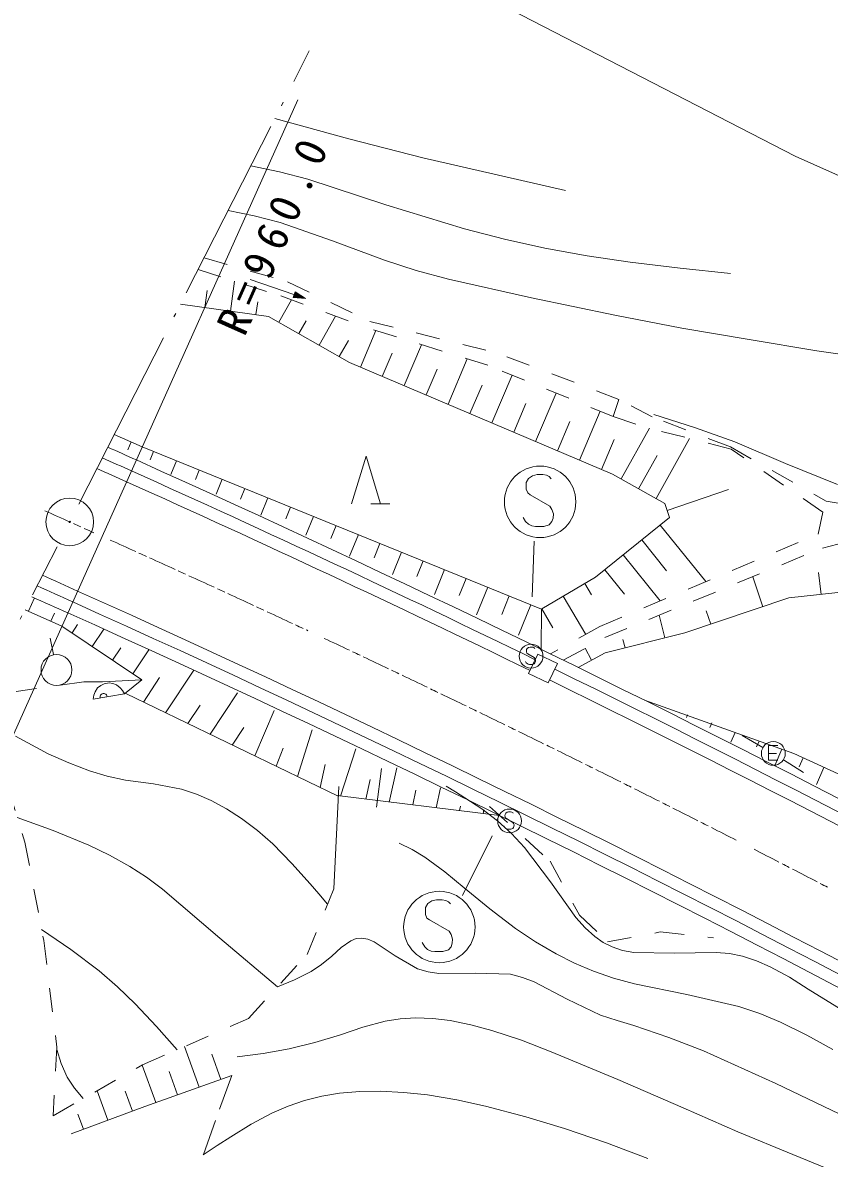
# Model space of a CAD drawing. Units: millimetres, scale not verified. Extents: x 40000 to 680000, y 20000 to 380000.
# Drawn here: x 262614 to 296304, y 289814 to 337245 of the extents above; entities that cross this region are included whole.
import ezdxf

# ---------------------------------------------------------------- set-up
doc = ezdxf.new("R2010")
doc.units = ezdxf.units.MM
doc.header["$LTSCALE"] = 1000
for name, pattern in [('USER1', [9.899999, 7.790164, -0.97377, 0.162295, -0.97377]), ('USER3', [1.799999, 1.416393, -0.177049, 0.029508, -0.177049]), ('USER4', [2, 1.5, -0.5]), ('USER7', [2, 1, -1])]:
    doc.linetypes.add(name, pattern=pattern)
for name, color, linetype, lineweight in [('S-BGD', 7, 'Continuous', 13), ('S-BGD-HTXT', 6, 'Continuous', 13), ('S-BMK-SRVR', 3, 'Continuous', 13)]:
    doc.layers.add(name, color=color, linetype=linetype, lineweight=lineweight)
doc.styles.add('ＭＳ ゴシック', font='')
doc.styles.get('ＭＳ ゴシック').set_extended_font_data('MS Gothic')

msp = doc.modelspace()

# ---------------------------------------------------------------- linework, layer by layer
at = {"layer": 'S-BGD'}
for p, q in [((273148, 333239), (276232, 332390)), ((276232, 332390), (279330, 331600)), ((279330, 331600), (282301, 330913)), ((272146, 331270), (273334, 331018)), ((273334, 331018), (274519, 330704)), ((274519, 330704), (277779, 329641)), ((282301, 330913), (285286, 330241)), ((272288, 329173), (271194, 329399)), ((277779, 329641), (281062, 328633)), ((273367, 328895), (272288, 329173)), ((275556, 328138), (273367, 328895)), ((281062, 328633), (282738, 328203)), ((277721, 327326), (275556, 328138)), ((282738, 328203), (284426, 327832)), ((284426, 327832), (286196, 327512)), ((279054, 326900), (277721, 327326)), ((286196, 327512), (287985, 327250)), ((280404, 326532), (279054, 326900)), ((287985, 327250), (290081, 326996)), ((290081, 326996), (292181, 326770)), ((271289, 325200), (271464, 326449)), ((272118, 326513), (274423, 325727)), ((283868, 325752), (280404, 326532)), ((270224, 325349), (270324, 326064)), ((273990, 326007), (273909, 325770)), ((273927, 325784), (273995, 325985)), ((273951, 325795), (274007, 325961)), ((273974, 325807), (274019, 325937)), ((274423, 325727), (273990, 326007)), ((273995, 325985), (274373, 325744)), ((273998, 325819), (274030, 325913)), ((274007, 325961), (274326, 325760)), ((274019, 325937), (274278, 325776)), ((274022, 325831), (274042, 325890)), ((274030, 325913), (274230, 325793)), ((274042, 325890), (274182, 325809)), ((274046, 325842), (274054, 325866)), ((274054, 325866), (274134, 325825)), ((272887, 324977), (269206, 325491)), ((272355, 325051), (272429, 325585)), ((273309, 324737), (273841, 325671)), ((273909, 325770), (274423, 325727)), ((274374, 325744), (273927, 325784)), ((274326, 325760), (273951, 325795)), ((274278, 325776), (273974, 325807)), ((274230, 325793), (273998, 325819)), ((274182, 325809), (274022, 325831)), ((274134, 325825), (274046, 325842)), ((274050, 325854), (274134, 325825)), ((287344, 325031), (283868, 325752)), ((276260, 323057), (272887, 324977)), ((274995, 323777), (275686, 324991)), ((287345, 325031), (290147, 324492)), ((274152, 324257), (274458, 324794)), ((290147, 324492), (292963, 324012)), ((275838, 323297), (276224, 323974)), ((276718, 322863), (277365, 324386)), ((292963, 324012), (295790, 323537)), ((278548, 322085), (279275, 323796)), ((295790, 323537), (298635, 323120)), ((276260, 323057), (287243, 318391)), ((277633, 322474), (278045, 323444)), ((280379, 321307), (281185, 323206)), ((279463, 321696), (279923, 322779)), ((281294, 320919), (281800, 322109)), ((282209, 320530), (283057, 322526)), ((284039, 319752), (284898, 321772)), ((283124, 320141), (283636, 321346)), ((287271, 320800), (287512, 321514)), ((285870, 318974), (286738, 321018)), ((288972, 320883), (290680, 320337)), ((284955, 319363), (285473, 320582)), ((287608, 318188), (288790, 320308)), ((290680, 320337), (292360, 319737)), ((267608, 319528), (266436, 320048)), ((267148, 319732), (267003, 319405)), ((286785, 318586), (287315, 319833)), ((289067, 317374), (290464, 319878)), ((292360, 319737), (294475, 318827)), ((284290, 312754), (267608, 319528)), ((268084, 319335), (267944, 318989)), ((269037, 318948), (268805, 318375)), ((276345, 317148), (276955, 319143)), ((276955, 319143), (277565, 317148)), ((288338, 317781), (289111, 319168)), ((294475, 318827), (296642, 317962)), ((269990, 318561), (269831, 318169)), ((283911, 318319), (283746, 318207)), ((284106, 318372), (283911, 318319)), ((284339, 318372), (284106, 318372)), ((284496, 318342), (284339, 318372)), ((284609, 318289), (284496, 318342)), ((284691, 318199), (284609, 318289)), ((289432, 317170), (287243, 318391)), ((270943, 318174), (270692, 317555)), ((283649, 318042), (283641, 317869)), ((283641, 317869), (283649, 317757)), ((283746, 318207), (283649, 318042)), ((271896, 317787), (271718, 317349)), ((272849, 317400), (272556, 316677)), ((283649, 317757), (283709, 317607)), ((283709, 317607), (283814, 317524)), ((283814, 317524), (284631, 317052)), ((289534, 316873), (292101, 317747)), ((273802, 317013), (273606, 316528)), ((277150, 317148), (277950, 317148)), ((284631, 317052), (284721, 316917)), ((284721, 316917), (284781, 316729)), ((289635, 316576), (289432, 317170)), ((274755, 316626), (274438, 315845)), ((283619, 316407), (283514, 316579)), ((283739, 316294), (283619, 316407)), ((284714, 316407), (284609, 316272)), ((284766, 316549), (284714, 316407)), ((284781, 316729), (284766, 316549)), ((286536, 314084), (289635, 316576)), ((275708, 316239), (275488, 315697)), ((283881, 316227), (283739, 316294)), ((284031, 316204), (283881, 316227)), ((284376, 316204), (284031, 316204)), ((284609, 316272), (284376, 316204)), ((289247, 316264), (291150, 313899)), ((276635, 315862), (276268, 314959)), ((277536, 315497), (277292, 314898)), ((283972, 315593), (283889, 313265)), ((288473, 315641), (289508, 314354)), ((278436, 315131), (278057, 314197)), ((287698, 315018), (289247, 313093)), ((279337, 314765), (279071, 314110)), ((280237, 314400), (279814, 313358)), ((281138, 314034), (280849, 313323)), ((284297, 312759), (286536, 314084)), ((286923, 314396), (287747, 313372)), ((293529, 312851), (293108, 314106)), ((295961, 313369), (295858, 314282)), ((282038, 313668), (281568, 312510)), ((286088, 313819), (286366, 313350)), ((262858, 312664), (263105, 313220)), ((282939, 313303), (282626, 312532)), ((285193, 313289), (286135, 311698)), ((294618, 313217), (290264, 311755)), ((297304, 313521), (294618, 313217)), ((264254, 312046), (262712, 312728)), ((263789, 312252), (263936, 312586)), ((283839, 312937), (283323, 311666)), ((284265, 311076), (284290, 312754)), ((284297, 312759), (284761, 311976)), ((291353, 312121), (291166, 312676)), ((264677, 311760), (264907, 312107)), ((289434, 311549), (289199, 312498)), ((267593, 309791), (264254, 312046)), ((265522, 311189), (266005, 311916)), ((290264, 311755), (286942, 310932)), ((263900, 310854), (263768, 311536)), ((283807, 311168), (283742, 311150)), ((283885, 311168), (283807, 311168)), ((283937, 311158), (283885, 311168)), ((283975, 311140), (283937, 311158)), ((287773, 311138), (287686, 311488)), ((266368, 310618), (266714, 311139)), ((267214, 310047), (267882, 311054)), ((283655, 311058), (283652, 311000)), ((283652, 311000), (283655, 310963)), ((283687, 311113), (283655, 311058)), ((283655, 310963), (283675, 310913)), ((283675, 310913), (283710, 310885)), ((283742, 311150), (283687, 311113)), ((283710, 310885), (283982, 310728)), ((283746, 310056), (284136, 310867)), ((284002, 311110), (283975, 311140)), ((283982, 310728), (284012, 310683)), ((284012, 310683), (284032, 310620)), ((284136, 310867), (284947, 310477)), ((286942, 310932), (285813, 310318)), ((286378, 310625), (286110, 311118)), ((268584, 308420), (269768, 310205)), ((283645, 310513), (283610, 310570)), ((283685, 310475), (283645, 310513)), ((283732, 310453), (283685, 310475)), ((283782, 310445), (283732, 310453)), ((283897, 310445), (283782, 310445)), ((283975, 310468), (283897, 310445)), ((284010, 310513), (283975, 310468)), ((284027, 310560), (284010, 310513)), ((284032, 310620), (284027, 310560)), ((284947, 310477), (284557, 309666)), ((265941, 309714), (267593, 309791)), ((266863, 309212), (267593, 309791)), ((267657, 308869), (268334, 309890)), ((284557, 309666), (283746, 310056)), ((265638, 309293), (265584, 309153)), ((265741, 309458), (265638, 309293)), ((265872, 309561), (265741, 309458)), ((266017, 309635), (265872, 309561)), ((266220, 309669), (266017, 309635)), ((266381, 309645), (266220, 309669)), ((266538, 309591), (266381, 309645)), ((266689, 309469), (266538, 309591)), ((266789, 309354), (266689, 309469)), ((266863, 309212), (266789, 309354)), ((270439, 307524), (271588, 309256)), ((266863, 309212), (265557, 308994)), ((265584, 309153), (265557, 308994)), ((275793, 304937), (266925, 309222)), ((294820, 306720), (288581, 308950)), ((269512, 307972), (270025, 308746)), ((272306, 306622), (273114, 308521)), ((290389, 308336), (290341, 308226)), ((291393, 307995), (291309, 307801)), ((262311, 307439), (263680, 306714)), ((271367, 307076), (271851, 307806)), ((274097, 305757), (274699, 307706)), ((292372, 307595), (292196, 307188)), ((293534, 306976), (292667, 307475)), ((273196, 306192), (273495, 306947)), ((275889, 304945), (276526, 306917)), ((293369, 307239), (293268, 307004)), ((294162, 307051), (293772, 307051)), ((293772, 307051), (293772, 306441)), ((294319, 306899), (294040, 306253)), ((263680, 306714), (264536, 306325)), ((293772, 306726), (294102, 306726)), ((293772, 306441), (294162, 306441)), ((294389, 306458), (295234, 305923)), ((303478, 302733), (294820, 306720)), ((295207, 306542), (295045, 306168)), ((264536, 306325), (265408, 305994)), ((265408, 305994), (266147, 305773)), ((275034, 305304), (275246, 306264)), ((277606, 306098), (277397, 304476)), ((277922, 304695), (278237, 306122)), ((296076, 306142), (295766, 305423)), ((266147, 305773), (266912, 305609)), ((266912, 305609), (268078, 305450)), ((276941, 304814), (277121, 305630)), ((268078, 305450), (269245, 305229)), ((269245, 305229), (269872, 305024)), ((269872, 305024), (270481, 304762)), ((275605, 301069), (275813, 305348)), ((278903, 304575), (279040, 305195)), ((279884, 304456), (280066, 305282)), ((280692, 305116), (280295, 305354)), ((281086, 304875), (280692, 305116)), ((270481, 304762), (271129, 304414)), ((282531, 304133), (275746, 304960)), ((280865, 304336), (280906, 304520)), ((281786, 304413), (281086, 304875)), ((262385, 304052), (263890, 303502)), ((271129, 304414), (271756, 304009)), ((282444, 303907), (281786, 304413)), ((281846, 304217), (281878, 304363)), ((282760, 304174), (282757, 304117)), ((282757, 304117), (282760, 304079)), ((282792, 304229), (282760, 304174)), ((282760, 304079), (282780, 304029)), ((282847, 304267), (282792, 304229)), ((282912, 304284), (282847, 304267)), ((282990, 304284), (282912, 304284)), ((283042, 304274), (282990, 304284)), ((283080, 304257), (283042, 304274)), ((283107, 304227), (283080, 304257)), ((271756, 304009), (272427, 303498)), ((283026, 303376), (282444, 303907)), ((282750, 303629), (282715, 303687)), ((282790, 303592), (282750, 303629)), ((282780, 304029), (282815, 304002)), ((282837, 303569), (282790, 303592)), ((282815, 304002), (283087, 303844)), ((282887, 303562), (282837, 303569)), ((283002, 303562), (282887, 303562)), ((283080, 303584), (283002, 303562)), ((283115, 303629), (283080, 303584)), ((283087, 303844), (283117, 303799)), ((283132, 303677), (283115, 303629)), ((283117, 303799), (283137, 303737)), ((283137, 303737), (283132, 303677)), ((263890, 303502), (265371, 302897)), ((272427, 303498), (273056, 302942)), ((280979, 300794), (282226, 303288)), ((283571, 302797), (283026, 303376)), ((265371, 302897), (266245, 302479)), ((273056, 302942), (273858, 302133)), ((278341, 302972), (278881, 302714)), ((278881, 302714), (279406, 302396)), ((284664, 301363), (283571, 302797)), ((266245, 302479), (267095, 302006)), ((279406, 302396), (280241, 301782)), ((267095, 302006), (267783, 301555)), ((273858, 302133), (274624, 301274)), ((280241, 301782), (281058, 301105)), ((267783, 301555), (268448, 301048)), ((274624, 301274), (274982, 300855)), ((285721, 299875), (284664, 301363)), ((268448, 301048), (270848, 299008)), ((274982, 300855), (275344, 300425)), ((281058, 301105), (282121, 300227)), ((279439, 300284), (279432, 300112)), ((279537, 300449), (279439, 300284)), ((279702, 300562), (279537, 300449)), ((279897, 300614), (279702, 300562)), ((280129, 300614), (279897, 300614)), ((280287, 300584), (280129, 300614)), ((280399, 300532), (280287, 300584)), ((280482, 300442), (280399, 300532)), ((279432, 300112), (279439, 299999)), ((279439, 299999), (279499, 299849)), ((279499, 299849), (279604, 299767)), ((282121, 300227), (283195, 299416)), ((286103, 299441), (285721, 299875)), ((263405, 299373), (264624, 298530)), ((279604, 299767), (280422, 299294)), ((280422, 299294), (280512, 299159)), ((283195, 299416), (284030, 298855)), ((286505, 299072), (286103, 299441)), ((270848, 299008), (273258, 296975)), ((275921, 298622), (276321, 298903)), ((276321, 298903), (276540, 298989)), ((276540, 298989), (276763, 299012)), ((276763, 299012), (277023, 298966)), ((277023, 298966), (277297, 298853)), ((277297, 298853), (278172, 298275)), ((279409, 298649), (279304, 298822)), ((280512, 299159), (280572, 298972)), ((280572, 298972), (280557, 298792)), ((284030, 298855), (284893, 298347)), ((286855, 298828), (286505, 299072)), ((287231, 298640), (286855, 298828)), ((264624, 298530), (265803, 297641)), ((275520, 298262), (275921, 298622)), ((279529, 298537), (279409, 298649)), ((279672, 298469), (279529, 298537)), ((279822, 298447), (279672, 298469)), ((280167, 298447), (279822, 298447)), ((280399, 298514), (280167, 298447)), ((280504, 298649), (280399, 298514)), ((280557, 298792), (280504, 298649)), ((284893, 298347), (285656, 297964)), ((287669, 298498), (287231, 298640)), ((288134, 298413), (287669, 298498)), ((289824, 298383), (288134, 298413)), ((291580, 298412), (289824, 298383)), ((292141, 298362), (291580, 298412)), ((292682, 298253), (292141, 298362)), ((274662, 297620), (275099, 297909)), ((275099, 297909), (275520, 298262)), ((278172, 298275), (279107, 297730)), ((285656, 297964), (286450, 297632)), ((293267, 298063), (292682, 298253)), ((293833, 297817), (293267, 298063)), ((265803, 297641), (266572, 296979)), ((273963, 297265), (274662, 297620)), ((279107, 297730), (279549, 297601)), ((279549, 297601), (279998, 297532)), ((279998, 297532), (281507, 297546)), ((281507, 297546), (282989, 297498)), ((282989, 297498), (283488, 297369)), ((286450, 297632), (287295, 297337)), ((294643, 297374), (293833, 297817)), ((266572, 296979), (267308, 296265)), ((273258, 296975), (273963, 297265)), ((283488, 297369), (283983, 297177)), ((283983, 297177), (285356, 296459)), ((287295, 297337), (288173, 297095)), ((288173, 297095), (290357, 296658)), ((295423, 296879), (294643, 297374)), ((285356, 296459), (286753, 295798)), ((290357, 296658), (292531, 296160)), ((298329, 295085), (295423, 296879)), ((267308, 296265), (268197, 295319)), ((292531, 296160), (293409, 295858)), ((276815, 295290), (277753, 295545)), ((277753, 295545), (278384, 295640)), ((278384, 295640), (279021, 295675)), ((279021, 295675), (279742, 295650)), ((279742, 295650), (280467, 295563)), ((280467, 295563), (281333, 295392)), ((286753, 295798), (287442, 295564)), ((287442, 295564), (288137, 295356)), ((293409, 295858), (294266, 295500)), ((294266, 295500), (295367, 294958)), ((268197, 295319), (269062, 294346)), ((275882, 294975), (276815, 295290)), ((281333, 295392), (282208, 295157)), ((282208, 295157), (283453, 294741)), ((288137, 295356), (289598, 294858)), ((273745, 294382), (274819, 294649)), ((274819, 294649), (275882, 294975)), ((283453, 294741), (284686, 294265)), ((289598, 294858), (291047, 294300)), ((295367, 294958), (296449, 294357)), ((264033, 294357), (264225, 293771)), ((269985, 292787), (269379, 294484)), ((270893, 293111), (270516, 294167)), ((271574, 294050), (272659, 294185)), ((272659, 294185), (273745, 294382)), ((284686, 294265), (287475, 293110)), ((291047, 294300), (294069, 292932)), ((264225, 293771), (264473, 293207)), ((268169, 292139), (267609, 293710)), ((264473, 293207), (264780, 292745)), ((271347, 293273), (267715, 291977)), ((269077, 292463), (268727, 293444)), ((264780, 292745), (265144, 292305)), ((287475, 293110), (290204, 291914)), ((294069, 292932), (297071, 291507)), ((266176, 291406), (265721, 292633)), ((267202, 291787), (266892, 292624)), ((274383, 292228), (273699, 291994)), ((275113, 292410), (274383, 292228)), ((275849, 292532), (275113, 292410)), ((276689, 292605), (275849, 292532)), ((277541, 292619), (276689, 292605)), ((278535, 292568), (277541, 292619)), ((279527, 292457), (278535, 292568)), ((280745, 292251), (279527, 292457)), ((281946, 291987), (280745, 292251)), ((267715, 291977), (264636, 290835)), ((273699, 291994), (273023, 291698)), ((283627, 291541), (281946, 291987)), ((290204, 291914), (292480, 290919)), ((265149, 291025), (264914, 291660)), ((272154, 291236), (271303, 290715)), ((273023, 291698), (272154, 291236)), ((285245, 291051), (283627, 291541)), ((286999, 290455), (285245, 291051)), ((292480, 290919), (294780, 289978)), ((270733, 290341), (270157, 289954)), ((271303, 290715), (270733, 290341)), ((288723, 289806), (286999, 290455)), ((294780, 289978), (296249, 289377))]:
    msp.add_line(p, q, dxfattribs=at)
at = {"layer": 'S-BGD', "linetype": 'USER7'}
for p, q in [((270189, 327424), (273676, 326424)), ((269940, 326934), (273395, 325835)), ((273676, 326424), (277113, 324768)), ((273395, 325835), (277135, 324457)), ((277113, 324768), (282467, 323437)), ((282044, 322941), (277135, 324457)), ((287512, 321514), (282467, 323437)), ((287271, 320800), (282044, 322941)), ((288911, 320779), (287512, 321514)), ((287271, 320800), (288492, 320384)), ((292177, 319524), (288911, 320779)), ((292207, 319431), (288492, 320384)), ((292177, 319524), (296176, 317263)), ((296040, 316803), (292207, 319431)), ((296176, 317263), (299055, 316768)), ((295834, 315883), (296040, 316803)), ((296017, 315304), (299285, 316129)), ((286721, 312022), (295834, 315883)), ((286923, 311561), (296017, 315304)), ((286721, 312022), (284661, 310882)), ((285195, 310621), (286923, 311561)), ((265166, 309716), (262345, 309315)), ((265941, 309714), (265166, 309716)), ((261416, 307203), (262702, 303024)), ((282117, 304508), (284642, 302223)), ((262702, 303024), (263495, 298907)), ((284642, 302223), (285865, 299967)), ((274490, 298320), (275605, 301069)), ((285865, 299967), (287047, 298858)), ((263495, 298907), (264039, 294454)), ((287047, 298858), (289242, 299266)), ((289242, 299266), (291467, 299021)), ((272043, 295648), (274490, 298320)), ((267617, 293714), (272043, 295648)), ((264039, 294454), (263885, 291586)), ((263885, 291586), (267617, 293714))]:
    msp.add_line(p, q, dxfattribs=at)
at = {"layer": 'S-BGD', "linetype": 'USER3'}
msp.add_line((282548, 304186), (282438, 303961), dxfattribs=at)
at = {"layer": 'S-BGD', "linetype": 'USER4'}
msp.add_line((271347, 293273), (270110, 289821), dxfattribs=at)
at = {"layer": 'S-BGD'}
for centre, radius in [((284226, 317232), 1492), ((283847, 310788), 498), ((264024, 310211), 645), ((293967, 306726), 498), ((282952, 303904), 498), ((280017, 299474), 1492)]:
    msp.add_circle(centre, radius, dxfattribs=at)
for centre, radius, start, end in [((-125900, -555128), 958500, 65.77698, 65.85535), ((-125922, -555119), 958000, 65.77551, 65.85538), ((28642, -213452), 583500, 58.79437, 65.85052), ((-125944, -555109), 957500, 65.77402, 65.85541), ((28684, -213471), 583000, 64.02502, 65.85507), ((28684, -213471), 582500, 64.02475, 65.85507), ((-130260, -564132), 962500, 65.75974, 65.85535), ((-130691, -565035), 963000, 65.7583, 65.85535), ((-130303, -564113), 961500, 65.75677, 65.85544), ((28684, -213471), 577000, 58.03659, 65.85507), ((28684, -213471), 577500, 58.03659, 65.85507), ((28684, -213471), 576500, 58.03659, 65.85507), ((28684, -213471), 583000, 58.03659, 63.93655), ((28684, -213471), 582500, 58.03659, 63.93622), ((265994, 309079), 149, 5.0183, 193.9054)]:
    msp.add_arc(centre, radius, start, end, dxfattribs=at)
at = {"layer": 'S-BGD-HTXT'}
for p, q in [((277063, 340864), (294874, 331669)), ((265931, 315787), (274104, 334021)), ((294874, 331669), (362632, 301366)), ((265931, 315787), (256443, 294621))]:
    msp.add_line(p, q, dxfattribs=at)
at = {"layer": 'S-BGD-HTXT', "linetype": 'USER1'}
for p, q in [((264958, 317142), (274585, 336064)), ((254046, 295696), (264051, 315360))]:
    msp.add_line(p, q, dxfattribs=at)
at = {"layer": 'S-BMK-SRVR'}
for radius in [995, 30]:
    msp.add_circle((264578, 316395), radius, dxfattribs=at)
for centre, radius, start, end in [((658615, 1191800), 960000, 245.69861, 245.76831), ((658615, 1191800), 960000, 245.77698, 245.7973), ((658615, 1191800), 960000, 245.80603, 245.83264), ((28684, -213471), 580000, 65.7027, 65.81802), ((28684, -213471), 580000, 65.65463, 65.68826), ((28684, -213471), 580000, 65.52487, 65.6402), ((28684, -213471), 580000, 65.47681, 65.51047), ((28684, -213471), 580000, 65.34705, 65.4624), ((28684, -213471), 580000, 65.29901, 65.33264), ((28684, -213471), 580000, 65.16925, 65.28458), ((28684, -213471), 580000, 65.12119, 65.15482), ((28684, -213471), 580000, 64.99142, 65.10675), ((28684, -213471), 580000, 64.94336, 64.97702), ((28684, -213471), 580000, 64.92087, 64.92896), ((28684, -213471), 580000, 64.73145, 64.84677), ((28684, -213471), 580000, 64.68338, 64.71701), ((28684, -213471), 580000, 64.55362, 64.66895), ((28684, -213471), 580000, 64.50555, 64.53922), ((28684, -213471), 580000, 64.37579, 64.49115), ((28684, -213471), 580000, 64.32776, 64.36139), ((28684, -213471), 580000, 64.198, 64.31332), ((28684, -213471), 580000, 64.14993, 64.18356), ((28684, -213471), 580000, 64.02017, 64.1355), ((28684, -213471), 580000, 63.97211, 64.00577), ((28684, -213471), 580000, 63.84235, 63.9577), ((28684, -213471), 580000, 63.79431, 63.82794), ((28684, -213471), 580000, 63.66455, 63.77988), ((28684, -213471), 580000, 63.61649, 63.65012), ((28684, -213471), 580000, 63.48672, 63.60208), ((28684, -213471), 580000, 63.43866, 63.47232), ((28684, -213471), 580000, 63.30893, 63.42426), ((28684, -213471), 580000, 63.26086, 63.29449), ((28684, -213471), 580000, 63.1311, 63.24643), ((28684, -213471), 580000, 63.08304, 63.11667), ((28684, -213471), 580000, 62.95328, 63.06863), ((28684, -213471), 580000, 62.75571, 62.87103), ((28684, -213471), 580000, 62.70764, 62.74127), ((28684, -213471), 580000, 62.57788, 62.69321), ((28684, -213471), 580000, 62.52982, 62.56348)]:
    msp.add_arc(centre, radius, start, end, dxfattribs=at)

# ---------------------------------------------------------------- texts
at = {"layer": 'S-BGD-HTXT', "insert": (271898, 324075), "char_height": 1320, "attachment_point": 7, "rotation": 66, "style": 'ＭＳ ゴシック'}
msp.add_mtext('\\T1.44;R=960.0', dxfattribs=at)

doc.saveas('drawing.dxf')
